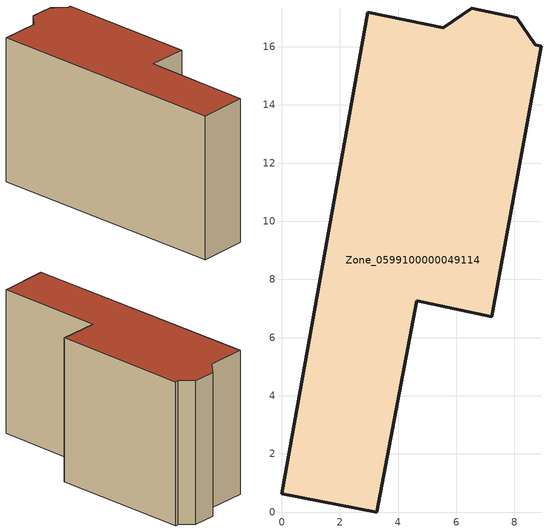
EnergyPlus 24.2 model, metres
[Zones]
Zone_0599100000049114
 floor ground (C_G): 5.55,16.66 6.54,17.33 8.07,17 8.71,16.06 8.92,16.02 7.22,6.72 4.64,7.27 3.27,0 0,0.62 2.96,17.19 z0
 wall outside (C_F): 2.96,17.19 0,0.62 3.27,0 4.64,7.27 7.22,6.72 8.92,16.02 8.71,16.06 8.07,17 6.54,17.33 5.55,16.66 2.96,17.19 z0:10.2
 roof outside (C_R): 5.55,16.66 2.96,17.19 0,0.62 3.27,0 4.64,7.27 7.22,6.72 8.92,16.02 8.71,16.06 8.07,17 6.54,17.33 z10.2
[BUILDING]
Pand.0599100000049114: North Axis=0; Terrain=City; Loads Convergence Tolerance Value=0.04; Temperature Convergence Tolerance Value=0.4; Solar Distribution=FullExterior; Maximum Number of Warmup Days=25; Minimum Number of Warmup Days=1
[Site:Location]
Rotterdam.The.Hague.AP_ZH_NLD Design_Conditions: Latitude=51.96; Longitude=4.45; Time Zone=1; Elevation=-4.5
[SITE:GROUNDTEMPERATURE:BUILDINGSURFACE]
18, 18, 18, 18, 18, 18, 18, 18, 18, 18, 18, 18
[MATERIAL] Thermal Absorptance=0.9; Solar Absorptance=0.7; Visible Absorptance=0.7
Name | Roughness | Thickness | Conductivity | Density | Specific Heat
G.TI.1946 | MediumSmooth | 0.15 | 1 | 540 | 1210
F.TI.1946 | Rough | 0.3 | 0.857143 | 1920 | 840
R.TI.1946 | MediumRough | 0.2 | 0.1 | 1500 | 1000
[CONSTRUCTION]
C_G: G.TI.1946
C_F: F.TI.1946
C_R: R.TI.1946
[ZONE]
Zone_0599100000049114: Type=1; Multiplier=1; Ceiling Height=Autocalculate; Volume=Autocalculate; Floor Area=autocalculate; Part of Total Floor Area=Yes
[ZONEINFILTRATION:DESIGNFLOWRATE]
Infil_Zone_0599100000049114: Zone or ZoneList or Space or SpaceList=Zone_0599100000049114; Schedule=AlwaysOn; Design Flow Rate Calculation Method=Flow/Area; Flow Rate per Floor Area=0.003; Constant Term Coefficient=1; Temperature Term Coefficient=0; Velocity Term Coefficient=0; Velocity Squared Term Coefficient=0
[HVACTEMPLATE:ZONE:IDEALLOADSAIRSYSTEM]
Zone_0599100000049114: Maximum Heating Supply Air Temperature=50; Minimum Cooling Supply Air Temperature=13; Maximum Heating Supply Air Humidity Ratio=0.0156; Minimum Cooling Supply Air Humidity Ratio=0.0077; Heating Limit=NoLimit; Cooling Limit=NoLimit; Dehumidification Control Type=ConstantSensibleHeatRatio; Cooling Sensible Heat Ratio=0.7; Dehumidification Setpoint=60; Humidification Control Type=None; Humidification Setpoint=30; Outdoor Air Method=None; Outdoor Air Flow Rate per Person=0.00944; Outdoor Air Flow Rate per Zone Floor Area=0; Outdoor Air Flow Rate per Zone=0; Demand Controlled Ventilation Type=None; Outdoor Air Economizer Type=NoEconomizer; Heat Recovery Type=None; Sensible Heat Recovery Effectiveness=0.7; Latent Heat Recovery Effectiveness=0.65
[ZONECONTROL:THERMOSTAT]
ThermostatControl_Zone_0599100000049114: Zone or ZoneList=Zone_0599100000049114; Control Type Schedule=DualSetpointControlType; Control 1=Thermostat_Zone_0599100000049114; Temperature Difference Between Cutout And Setpoint=0
[THERMOSTATSETPOINT:DUALSETPOINT]
Thermostat_Zone_0599100000049114: Heating Setpoint Temperature Schedule=HeatingSetpoint_Zone_0599100000049114; Cooling Setpoint Temperature Schedule=CoolingSetpoint_Zone_0599100000049114
[SCHEDULE:COMPACT]
HeatingSetpoint_Zone_0599100000049114: Through: 12/31, For: AllDays, Until: 24:00, 21
CoolingSetpoint_Zone_0599100000049114: Through: 12/31, For: AllDays, Until: 24:00, 24
DualSetpointControlType: Through: 12/31, For: AllDays, Until: 24:00, 4
AlwaysOn: Through: 12/31, For: AllDays, Until: 24:00, 1
